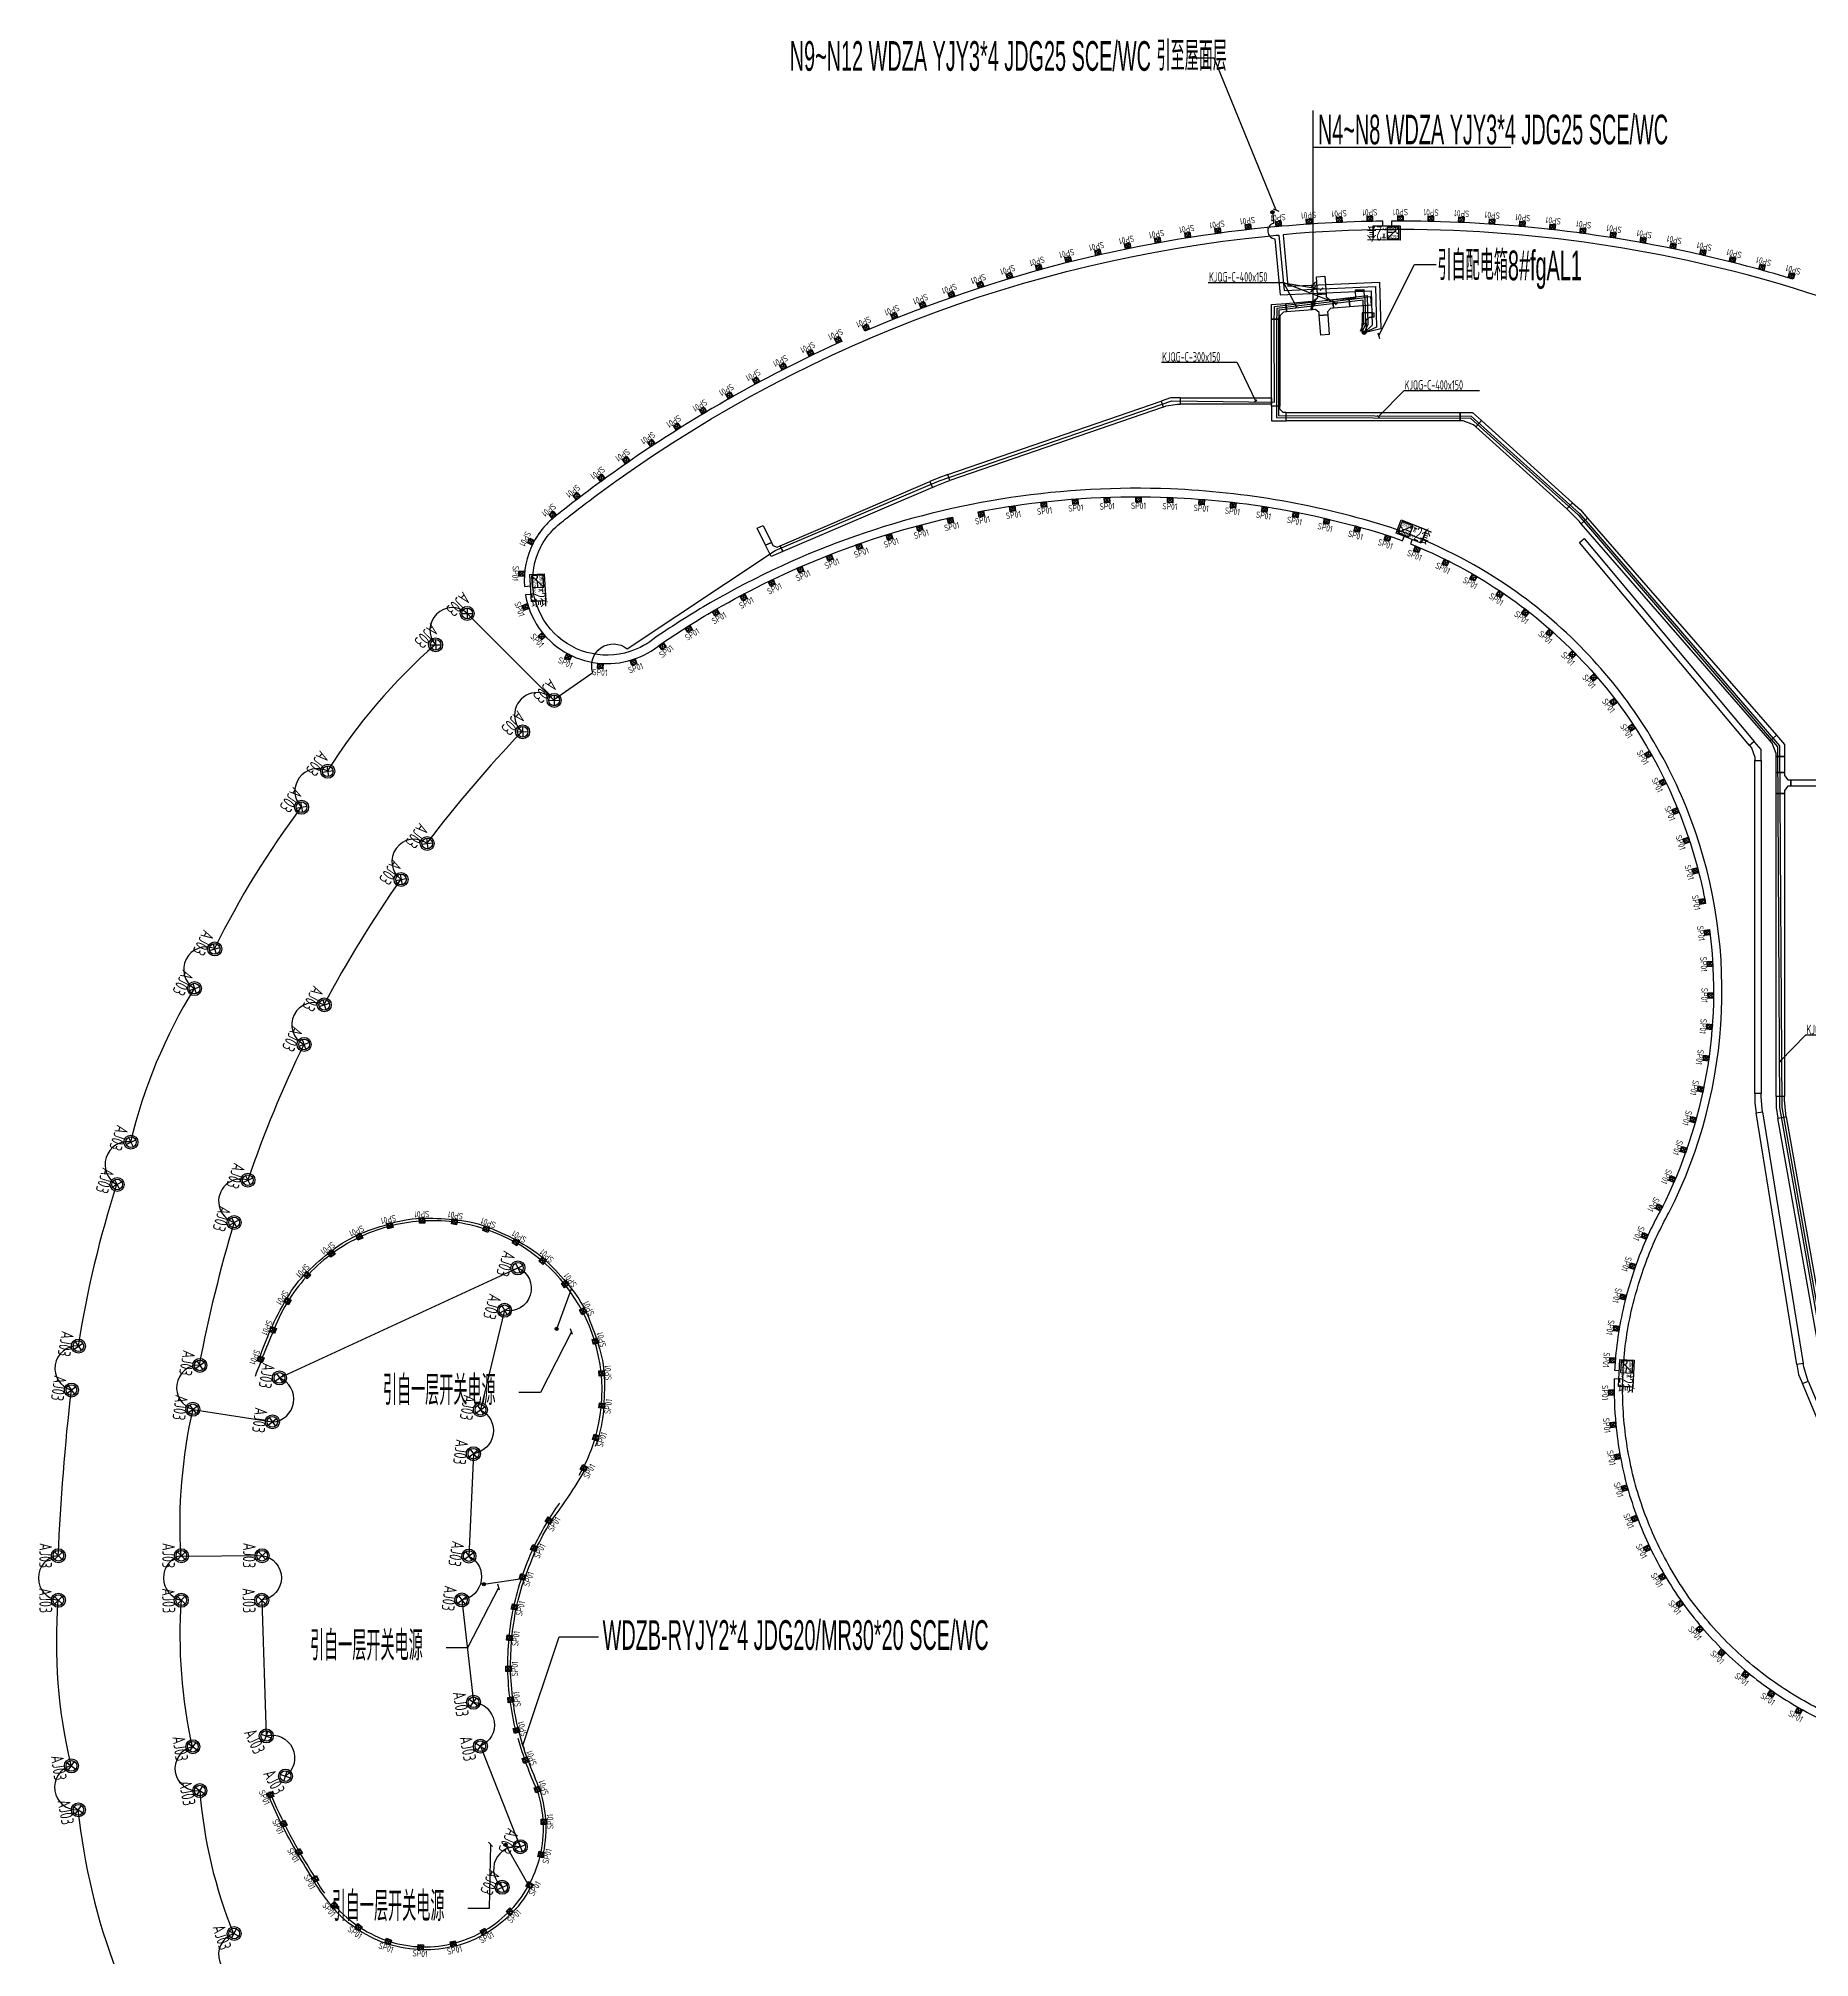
# Model space of a CAD drawing. Header units: inches. Extents: x -1808494 to 666893, y -46959 to 97113.
# Drawn here: x -1536455 to -1452910, y 6590 to 97113 of the extents above; entities that cross this region are included whole.
import ezdxf
from ezdxf import colors
from ezdxf.entities.mleader import LeaderData, LeaderLine
from ezdxf.enums import TextEntityAlignment as Align
from ezdxf.math import Vec2, Vec3

# ---------------------------------------------------------------- set-up
doc = ezdxf.new("R2010")
doc.units = ezdxf.units.IN
doc.header["$MEASUREMENT"] = 0
doc.linetypes.add('CONTINOUS', pattern=[0])
doc.layers.get('0').update_dxf_attribs({"color": 253})
for name, color, linetype in [('0-AJ02', 1, 'Continuous'), ('0-AJ03', 1, 'Continuous'), ('0-L-灯具', 1, 'Continuous'), ('0-L-电箱', 90, 'Continuous'), ('0-LIGHT-TXT', 90, 'Continuous'), ('0-SP01', 1, 'Continuous'), ('0-开关电源', 3, 'Continuous'), ('LT-220V', 5, 'Continuous'), ('LT-24V', 4, 'Continuous'), ('电-0.4kV-常规桥架', 6, 'CONTINOUS'), ('电-电力-消防线槽', 55, 'Continuous'), ('电-电力-线槽标注', 225, 'Continuous')]:
    doc.layers.add(name, color=color, linetype=linetype)
doc.styles.add('-宋体', font='xd-hzs.shx', dxfattribs={"width": 0.8, "bigfont": 'xd-hztxt.shx'})
doc.styles.add('GBZITI', font='gbenor.shx', dxfattribs={"height": 350, "bigfont": 'gbcbig.shx'})
doc.styles.add('SMDEI', font='smsim.shx', dxfattribs={"width": 0.75, "bigfont": 'smfs.shx'})
doc.styles.get("Standard").update_dxf_attribs({"font": 'arial.ttf'})

# ---------------------------------------------------------------- blocks, each defined once
blk = doc.blocks.new('AJ03')
at = {"layer": '0-AJ02', "color": 1}
for p, q in [((-89, -89), (89, 89)), ((89, -89), (-89, 89))]:
    blk.add_line(p, q, dxfattribs=at)
for radius in [165, 126]:
    blk.add_circle((0, 0), radius, dxfattribs=at)
at = {"layer": '0-AJ02', "style": 'GBZITI', "width": 0.8}
blk.add_text('AJ03', height=300, rotation=360, dxfattribs=at).set_placement((0, -450, 0), align=Align.CENTER)
blk = doc.blocks.new('SP01')
at = {"layer": '0-SP01'}
for p, q in [((-75, -75), (75, 75)), ((75, -75), (-75, 75))]:
    blk.add_line(p, q, dxfattribs=at)
blk.add_lwpolyline([(-126, -126), (-126, 126), (126, 126), (126, -126)], close=True, dxfattribs=at)
blk.add_circle((0, 0), 106, dxfattribs=at)
at = {"layer": '0-SP01', "style": 'GBZITI', "width": 0.8}
blk.add_text('SP01', height=300, dxfattribs=at).set_placement((0, -450, 0), align=Align.CENTER)
blk = doc.blocks.new('引入')
at = {"layer": '0-L-电箱', "lineweight": -2}
h = blk.add_hatch(color=256, dxfattribs=at)
h.dxf.hatch_style = 1
h.paths.add_polyline_path([(-75, 0, 1), (75, 0, 1)])
blk.add_lwpolyline([(709, -533, 0, 0, 0), (432, -324, 200, 0, 0), (0, 0, 0, 0, 0)], format="xyseb", dxfattribs=at)
blk.add_circle((0, 0), 75, dxfattribs=at)
blk = doc.blocks.new('_Oblique')
at = {"color": 0, "linetype": 'ByBlock', "lineweight": -2}
blk.add_line((-0.5, -0.5), (0.5, 0.5), dxfattribs=at)
blk = doc.blocks.new('引出')
at = {"layer": '0-L-电箱', "lineweight": -2}
h = blk.add_hatch(color=256, dxfattribs=at)
h.dxf.hatch_style = 1
h.paths.add_polyline_path([(75, 0, 1), (-75, 0, 1)])
blk.add_lwpolyline([(0, 0, 0, 0, 0), (-110, -329, 200, 0, 0), (-281, -841, 0, 0, 0)], format="xyseb", dxfattribs=at)
blk.add_circle((0, 0), 75, dxfattribs=at)
blk = doc.blocks.new('LEDDR01')
at = {"layer": '0-开关电源'}
for p, q in [((-224, 0), (224, 448)), ((19, 205), (198, 205))]:
    blk.add_line(p, q, dxfattribs=at)
blk.add_lwpolyline([(-224, 0), (224, 0), (224, 448), (-224, 448)], close=True, dxfattribs=at)
for centre, start, end in [((-171, 187), 19.47122, 160.52878), ((-81, 219), 199.47122, 340.52878)]:
    blk.add_arc(centre, 47.5, start, end, dxfattribs=at)
at = {"color": 3}
for s, p in [('350W', (-219, 302)), ('DC24V', (-122, 21))]:
    blk.add_text(s, height=120, dxfattribs=at).set_placement(p)
blk = doc.blocks.new('A$C545a909c')
at = {"layer": '电-0.4kV-常规桥架', "color": 8}
for p, q in [((-3957, 61372), (-3558, 61400)), ((-3899, 60542), (-3957, 61372)), ((-3558, 61400), (-3500, 60569)), ((-2111, 60757), (-1711, 60771)), ((-2109, 60690), (-2111, 60757)), ((-1709, 60704), (-2109, 60690)), ((-2109, 60690), (-1709, 60704)), ((-2098, 60382), (-2109, 60690)), ((-1711, 60771), (-1709, 60704)), ((-1709, 60704), (-1699, 60413)), ((-6074, 60066), (-5391, 60120)), ((-6074, 59381), (-6074, 60066)), ((-5391, 60120), (-4174, 60217)), ((-5391, 60120), (-5359, 59721)), ((-5359, 59721), (-5391, 60120)), ((-4142, 59818), (-5359, 59721)), ((-4174, 60217), (-4024, 60229)), ((-4174, 60217), (-4142, 59818)), ((-4142, 59818), (-4174, 60217)), ((-3993, 59830), (-4142, 59818)), ((-4024, 60229), (-3887, 60390)), ((-3831, 59692), (-3993, 59830)), ((-3899, 60540), (-3500, 60571)), ((-3500, 60569), (-3899, 60542)), ((-3887, 60390), (-3899, 60540)), ((-3500, 60571), (-3488, 60422)), ((-3488, 60422), (-3326, 60284)), ((-3295, 59885), (-3432, 59724)), ((-3326, 60284), (-3177, 60296)), ((-3145, 59897), (-3295, 59885)), ((-3177, 60296), (-2406, 60357)), ((-3177, 60296), (-3145, 59897)), ((-3145, 59897), (-3177, 60296)), ((-2374, 59959), (-3145, 59897)), ((-2406, 60357), (-2098, 60382)), ((-2406, 60357), (-2374, 59959)), ((-2374, 59959), (-2406, 60357)), ((-1377, 60038), (-2374, 59959)), ((-1699, 60413), (-1409, 60437)), ((-1409, 60437), (-1377, 60038)), ((-6074, 55277), (-6074, 59381)), ((-6074, 59381), (-5674, 59381)), ((-5674, 59381), (-6074, 59381)), ((-5509, 59709), (-5674, 59531)), ((-5674, 59531), (-5674, 59381)), ((-5674, 59381), (-5674, 55277)), ((-5359, 59721), (-5509, 59709)), ((-3819, 59543), (-3831, 59692)), ((-3819, 59543), (-3421, 59574)), ((-3421, 59574), (-3819, 59543)), ((-3745, 58613), (-3819, 59543)), ((-3432, 59724), (-3421, 59574)), ((-3421, 59574), (-3347, 58645)), ((-3347, 58645), (-3745, 58613)), ((-21336, 52045), (-11283, 55513)), ((-11185, 55230), (-21239, 51762)), ((-10834, 55668), (-11283, 55513)), ((-11283, 55513), (-11185, 55230)), ((-11283, 55513), (-11185, 55230)), ((-11185, 55230), (-11043, 55279)), ((-11043, 55279), (-10508, 55368)), ((-10358, 55668), (-10834, 55668)), ((-10508, 55368), (-10358, 55368)), ((-10358, 55368), (-10358, 55668)), ((-10358, 55668), (-6074, 55668)), ((-10358, 55368), (-10358, 55668)), ((-6074, 55368), (-10358, 55368)), ((-6074, 55668), (-6074, 55368)), ((-5674, 55277), (-6074, 55277)), ((-6074, 55277), (-6074, 54577)), ((-5674, 55277), (-6074, 55277)), ((-5674, 55127), (-5674, 55277)), ((-6074, 54577), (-5374, 54577)), ((-5524, 54977), (-5674, 55127)), ((-5374, 54977), (-5524, 54977)), ((-5374, 54577), (-5374, 54977)), ((-5374, 54977), (2825, 54977)), ((-5374, 54577), (-5374, 54977)), ((2825, 54577), (-5374, 54577)), ((2825, 54977), (3402, 54977)), ((2825, 54577), (2825, 54977)), ((2825, 54977), (2825, 54577)), ((2975, 54577), (2825, 54577)), ((3451, 54394), (2975, 54577)), ((3402, 54977), (3830, 54591)), ((3562, 54294), (3451, 54394)), ((3562, 54294), (3830, 54591)), ((3830, 54591), (3562, 54294)), ((3830, 54591), (8122, 50719)), ((7854, 50422), (3562, 54294)), ((-29247, 48686), (-22186, 51717)), ((-21767, 51897), (-22186, 51717)), ((-22186, 51717), (-22067, 51442)), ((-22186, 51717), (-22067, 51442)), ((-21929, 51501), (-21380, 51713)), ((-21336, 52045), (-21767, 51897)), ((-21380, 51713), (-21239, 51762)), ((-21239, 51762), (-21336, 52045)), ((-21239, 51762), (-21336, 52045)), ((-22067, 51442), (-29128, 48410)), ((-22067, 51442), (-21929, 51501)), ((8122, 50719), (7854, 50422)), ((7854, 50422), (8122, 50719)), ((8122, 50719), (8502, 50376)), ((7966, 50321), (7854, 50422)), ((8438, 49840), (7966, 50321)), ((8537, 49727), (8438, 49840)), ((8502, 50376), (8839, 49990)), ((8537, 49727), (8839, 49990)), ((8839, 49990), (8537, 49727)), ((8839, 49990), (17748, 39750)), ((-30324, 49516), (-30054, 49647)), ((-29932, 48710), (-30324, 49516)), ((-30054, 49647), (-29663, 48841)), ((17447, 39488), (8537, 49727)), ((-29663, 48841), (-29932, 48710)), ((-29932, 48710), (-29663, 48841)), ((-29673, 48176), (-29932, 48710)), ((-29128, 48410), (-29673, 48176)), ((-29663, 48841), (-29597, 48706)), ((-29597, 48706), (-29384, 48627)), ((-29384, 48627), (-29247, 48686)), ((-29128, 48410), (-29247, 48686)), ((-29247, 48686), (-29128, 48410)), ((17748, 39750), (17447, 39488)), ((17447, 39488), (17748, 39750)), ((17545, 39375), (17447, 39488)), ((17726, 38892), (17545, 39375)), ((17748, 39750), (18126, 39317)), ((18126, 39317), (18126, 38742)), ((17726, 38742), (17726, 38892)), ((18126, 38742), (17726, 38742)), ((17726, 38742), (18126, 38742)), ((17726, 37997), (17726, 38742)), ((18126, 38742), (18126, 37997)), ((18126, 37997), (17726, 37997)), ((17726, 36997), (17726, 37997)), ((17726, 37997), (18126, 37997)), ((18126, 37997), (18126, 37847)), ((18126, 37847), (18276, 37647)), ((18276, 37347), (18126, 37147)), ((18126, 37147), (18126, 36997)), ((18276, 37647), (18426, 37647)), ((18426, 37347), (18276, 37347)), ((18426, 37347), (18426, 37647)), ((18426, 37647), (30624, 37647)), ((18426, 37647), (18426, 37347)), ((30624, 37347), (18426, 37347)), ((17726, 36997), (18126, 36997)), ((17726, 22710), (17726, 36997)), ((18126, 36997), (17726, 36997)), ((18126, 36997), (18126, 22710)), ((17726, 22710), (17726, 22193)), ((18126, 22710), (17726, 22710)), ((18126, 22710), (17726, 22710)), ((18126, 22560), (18126, 22710)), ((17726, 22193), (17816, 21683)), ((17816, 21683), (18210, 21753)), ((17816, 21683), (18210, 21753)), ((18184, 21900), (18126, 22560)), ((18210, 21753), (18184, 21900)), ((18210, 21753), (20262, 10166)), ((19868, 10096), (17816, 21683))]:
    blk.add_line(p, q, dxfattribs=at)
at = {"layer": '电-电力-消防线槽', "color": 8}
for p, q in [((-1301, 59674), (-1801, 59674)), ((-1801, 59674), (-1801, 59174)), ((-1801, 59174), (-1601, 59174)), ((-1801, 58726), (-1801, 59174)), ((-1801, 59174), (-1601, 59174)), ((-1601, 59324), (-1451, 59474)), ((-1601, 59174), (-1601, 59324)), ((-1601, 59174), (-1601, 58726)), ((-1451, 59474), (-1301, 59474)), ((-1301, 59474), (-1301, 59674)), ((-1301, 59674), (-1248, 59674)), ((-1301, 59474), (-1301, 59674)), ((-1248, 59474), (-1301, 59474)), ((-1248, 59674), (-1248, 59474)), ((-1601, 58726), (-1801, 58726)), ((8452, 48840), (8682, 49033)), ((8682, 49033), (16697, 39458)), ((16467, 39265), (8452, 48840)), ((16697, 39458), (16467, 39265)), ((16697, 39458), (16467, 39265)), ((16467, 39265), (16564, 39150)), ((16564, 39150), (16721, 38716)), ((17021, 39071), (16697, 39458)), ((17021, 38566), (17021, 39071)), ((16721, 38716), (16721, 38566)), ((16721, 38566), (17021, 38566)), ((16721, 22855), (16721, 38566)), ((16721, 38566), (17021, 38566)), ((17021, 38566), (17021, 22855)), ((17021, 22855), (16721, 22855)), ((16721, 22855), (16721, 22393)), ((17021, 22855), (16721, 22855)), ((17021, 22705), (17021, 22855)), ((17067, 22133), (17021, 22705)), ((16721, 22393), (16795, 21937)), ((16795, 21937), (17091, 21984)), ((16795, 21937), (17091, 21984)), ((18713, 10067), (16795, 21937)), ((17091, 21984), (17067, 22133)), ((17091, 21984), (19010, 10115)), ((19010, 10115), (18713, 10067)), ((19010, 10115), (18713, 10067)), ((18713, 10067), (18788, 9606)), ((19033, 9967), (19010, 10115)), ((19187, 9428), (19033, 9967)), ((18788, 9606), (18968, 9174)), ((18968, 9174), (19245, 9290)), ((18968, 9174), (19245, 9290)), ((24282, -3538), (18968, 9174)), ((19245, 9290), (19187, 9428)), ((19245, 9290), (24558, -3422))]:
    blk.add_line(p, q, dxfattribs=at)
at = {"layer": '电-电力-线槽标注'}
for p, q in [((-5485, 61095), (-9058, 61095)), ((-2995, 60110), (-5485, 61095)), ((-5485, 61095), (-3715, 60789)), ((-4891, 59959), (-5485, 61095)), ((-3774, 60730), (-3657, 60848)), ((-4950, 59900), (-4832, 60018)), ((-3054, 60051), (-2936, 60169)), ((-7694, 57324), (-11268, 57324)), ((-7694, 57324), (-6824, 55518)), ((-6883, 55459), (-6765, 55577)), ((-1029, 54777), (168, 55998)), ((3741, 55998), (168, 55998)), ((-1088, 54836), (-971, 54718)), ((17926, 24378), (19123, 25599)), ((22697, 25599), (19123, 25599)), ((17867, 24437), (17985, 24319))]:
    blk.add_line(p, q, dxfattribs=at)
at = {"layer": '电-电力-线槽标注', "style": '-宋体', "width": 0.7}
for s, p in [('KJQG-C-400x150', (-9020, 61142)), ('KJQG-C-300x150', (-11230, 57371)), ('KJQG-C-400x150', (206, 56046)), ('KJQG-C-400x150', (19162, 25647))]:
    blk.add_text(s, height=450, dxfattribs=at).set_placement(p)

msp = doc.modelspace()

# ---------------------------------------------------------------- linework, layer by layer
for points in [[(-1512702, 73947, 0.03967), (-1513038, 73449, 0.03967)], [(-1510943, 29343, 0.048114), (-1510306, 30741, 0.403283), (-1514985, 40806, 0.097745), (-1518036, 41343, 0.096451), (-1521025, 40697, 0.096451), (-1523553, 38976, 0.095365), (-1525256, 36436, 0.009148), (-1526234, 34002)], [(-1513921, 17254, -0.000021), (-1513921, 17256, -0.056849), (-1514311, 20177, -0.056879), (-1514034, 23112, -0.056877), (-1513102, 25909, -0.046073), (-1511867, 28022, -0.046073)], [(-1522582, 9171, 0.133228), (-1520069, 7408, 0.139882), (-1517000, 7236, 0.139789), (-1514305, 8707, 0.139789), (-1512790, 11379, 0.140293), (-1512916, 14459, -0.036543), (-1513827, 16919, -0.036543)], [(-1525562, 14427, 0.041595), (-1523452, 10432, 0.038199), (-1522965, 9623, 0.038199)]]:
    msp.add_lwpolyline(points, format="xyb")
at = {"layer": '0-LIGHT-TXT', "color": 7}
for points in [[(-1476329, 84482), (-1476329, 84482), (-1476329, 93705)], [(-1476329, 91977), (-1467001, 91977)], [(-1476209, 85623), (-1476450, 85344)], [(-1476209, 85422), (-1476450, 85143)], [(-1476209, 84822), (-1476450, 84543)], [(-1476209, 84621), (-1476450, 84342)], [(-1476206, 84722), (-1476447, 84443)]]:
    msp.add_lwpolyline(points, dxfattribs=at)
for points in [[(-1472221, 87602), (-1473501, 87604), (-1473500, 88276), (-1472220, 88274)], [(-1472168, 74401), (-1470980, 73927), (-1471228, 73303), (-1472417, 73776)], [(-1512597, 71860), (-1512525, 70582), (-1513196, 70545), (-1513268, 71822)], [(-1461190, 34774), (-1461254, 33496), (-1461925, 33529), (-1461861, 34807)]]:
    msp.add_lwpolyline(points, close=True, dxfattribs=at)
at = {"layer": 'LT-220V'}
for points in [[(-1478247, 88913), (-1478198, 88389, 0.834473), (-1478129, 87656), (-1477882, 85018), (-1473587, 85198), (-1473540, 83581), (-1473918, 83228)], [(-1451865, 18028, -0.043352), (-1454408, 19471, -0.043623), (-1456679, 21344, -0.040598), (-1458601, 23582, -0.040421), (-1460084, 26120, -0.040849), (-1461124, 28877, -0.040801), (-1461652, 31772, -0.043618), (-1461678, 34715, -0.042923), (-1461192, 37615, -0.019679), (-1460568, 39555, -0.034897), (-1459549, 41719, 0.217203), (-1458737, 60867, 0.099006), (-1463722, 68431, 0.05335), (-1467532, 71538, 0.061948), (-1472657, 74037, 0.06695), (-1483048, 75861, 0.047145), (-1490583, 75452, 0.094501), (-1504762, 70487, 0.009422), (-1506055, 69705, 0.009507), (-1507329, 68866, -0.095012), (-1508550, 68193, -0.668871), (-1512757, 73128, -0.06843), (-1512228, 73886, -0.036013), (-1511872, 74219, -0.003622), (-1511513, 74505, -0.007043), (-1510089, 75592, -0.135742), (-1478451, 87789, -0.002644), (-1477945, 87836), (-1477701, 85225), (-1473393, 85406), (-1473338, 83496), (-1473918, 83228)], [(-1424292, -4611, 0.00785), (-1423839, -4571, 0.050719), (-1420967, -3970, 0.050719), (-1418274, -2804, 0.07616), (-1414811, -104, 0.050719), (-1413023, 2223, 0.074103), (-1411316, 6200, 0.02373), (-1409913, 11737, 0.07306), (-1408876, 30196, 0.037198), (-1410420, 39519, 0.035764), (-1413192, 48173, 0.028057), (-1416215, 54633, 0.061788), (-1425276, 67404, 0.036352), (-1431986, 73750, 0.008544), (-1433692, 75096, 0.01122), (-1436001, 76774, 0.09566), (-1458068, 86500, 0.078005), (-1477746, 87854), (-1477519, 85433), (-1473199, 85614), (-1473135, 83411), (-1473918, 83228)], [(-1516244, 70006), (-1512151, 65913), (-1510301, 67197, -0.760365), (-1508686, 68317), (-1501707, 72962), (-1493970, 76251), (-1482988, 80025), (-1478157, 79952), (-1478161, 83618), (-1478146, 84464), (-1473781, 84990), (-1473742, 83621), (-1473918, 83228)], [(-1516244, 70006, 0.93549), (-1517727, 68522, 0.072568), (-1522821, 62562, 0.84198), (-1524054, 60861, 0.046194), (-1528148, 54184, 0.910841), (-1529105, 52304, 0.078609), (-1532112, 45070, 0.818445), (-1532764, 43059, 0.037748), (-1534586, 35441, 0.880406), (-1534914, 33365, 0.017998), (-1535533, 25545, 0.881858), (-1535530, 23450, 0.078406), (-1534921, 15652, 0.881518), (-1534587, 13557, 0.064533), (-1532774, 5958, 0.918845), (-1532100, 3918, 0.072936), (-1529106, -3305, 1.04779), (-1528155, -5180, 0.073403), (-1524070, -11853, 0.854481), (-1522824, -13564)], [(-1512151, 65913, 1.046994), (-1513649, 64412, 0.029846), (-1518133, 59150, 0.983156), (-1519363, 57452, 0.029412), (-1522993, 51526, 0.992248), (-1523935, 49663, 0.029931), (-1526579, 43262, 1.003108), (-1527226, 41267, 0.025385), (-1528870, 34532, 0.874939), (-1529174, 32456, 0.071239), (-1529743, 25546, 0.787958), (-1529718, 23448, 0.073377), (-1529199, 16535, 0.943746), (-1528846, 14467, 0.076389), (-1527253, 7719, 0.99115), (-1526581, 5732, 0.060871), (-1523951, -683, 0.952421), (-1522976, -2541, 0.036008), (-1519375, -8466, 0.996201), (-1518122, -10148, 7.408511)], [(-1529167, 32450), (-1525414, 31855, 0.796573), (-1525085, 33932), (-1513836, 39121, -0.900453), (-1514472, 37121), (-1515605, 32429, -0.734318), (-1515935, 30357), (-1516148, 25530, -0.722291), (-1516478, 23458), (-1515932, 18634, -0.78081), (-1515602, 16569), (-1513727, 11823, 0.766954), (-1514582, 9907)], [(-1529711, 25527), (-1525910, 25551, -0.879033), (-1525910, 23458), (-1525705, 17045, -0.826811), (-1524800, 15152, -0.245513)]]:
    msp.add_lwpolyline(points, format="xyb", dxfattribs=at)
for points in [[(-1474009, 83269), (-1473842, 83641), (-1473878, 84877), (-1478048, 84375), (-1478061, 83617), (-1478056, 79227), (-1468911, 79197), (-1463832, 74635), (-1454431, 63702), (-1454325, 46691), (-1452084, 34030), (-1446164, 20406), (-1440196, 15215), (-1432285, 12149), (-1430000, 11623), (-1428651, 12195), (-1427904, 10612), (-1428602, 614), (-1428165, 352), (-1428342, -4981), (-1430134, -7502), (-1430825, -15414), (-1426724, -19519)], [(-1474101, 83310), (-1473943, 83661), (-1473975, 84765), (-1477949, 84287), (-1477961, 83616), (-1477957, 79327), (-1468872, 79297), (-1463761, 74706), (-1454331, 63739), (-1454225, 46700), (-1451988, 34059), (-1446082, 20466), (-1440144, 15302), (-1432256, 12244), (-1430009, 11728), (-1428601, 12325), (-1427803, 10631), (-1428498, 668), (-1427965, 349), (-1428182, -6195)]]:
    msp.add_lwpolyline(points, dxfattribs=at)
at = {"layer": 'LT-24V'}
for points in [[(-1473034, 88275), (-1473033, 88490, 0.021357), (-1478490, 88187, 0.076552), (-1497363, 83349, 0.076552)], [(-1453814, 85791, 0.016831), (-1457979, 86890, 0.057777), (-1472633, 88493), (-1472634, 88275)], [(-1498678, 82770, 0.052948), (-1510327, 75913, 0.007043), (-1511760, 74820, 0.003622), (-1512123, 74530, 0.036013), (-1512522, 74157, 0.06843), (-1513113, 73310, 0.136063), (-1513533, 71265), (-1513243, 71284)], [(-1491999, 74808, -0.009422), (-1490524, 75057, -0.047145), (-1483064, 75461, -0.066921), (-1472782, 73657, -0.007866), (-1472110, 73415), (-1472028, 73621)], [(-1513217, 70884), (-1513486, 70867, 0.456996), (-1508426, 67813, 0.093846), (-1507088, 68547, -0.009395), (-1505842, 69366, -0.009422), (-1504562, 70141, -0.07552), (-1493464, 74503, -0.077418)], [(-1471656, 73473), (-1471737, 73270, -0.049588), (-1467750, 71203, -0.05335), (-1464006, 68150, -0.099006), (-1459107, 60717, -0.04938), (-1457842, 56427, -0.051628)], [(-1457612, 54951, -0.149095), (-1459902, 41907, 0.034839), (-1460943, 39696, 0.019755), (-1461579, 37719, 0.042986), (-1462077, 34747, 0.006614), (-1462107, 34290), (-1461888, 34279)], [(-1461908, 33880), (-1462123, 33891, 0.03122), (-1462050, 31734, 0.040854), (-1461509, 28770, 0.04091), (-1460445, 25948, 0.040487), (-1458927, 23350, 0.040657), (-1456960, 21059, 0.043632), (-1454635, 19141, 0.043326), (-1452033, 17665, -0.029651), (-1449443, 16269, -0.032121)]]:
    msp.add_lwpolyline(points, format="xyb", dxfattribs=at)
at = {"layer": 'LT-24V', "color": 4}
for points in [[(-1526034, 34834, -0.056966), (-1524631, 37856, -0.068619), (-1523643, 39063, -0.027113), (-1522444, 40061, -0.069158), (-1521076, 40811, -0.027113), (-1519590, 41287, -0.069158), (-1518040, 41469, -0.027113), (-1516485, 41352, -0.069158), (-1514980, 40939, -0.027113), (-1513582, 40247, -0.069158), (-1512342, 39300, -0.027113), (-1511306, 38133, -0.069158), (-1510511, 36790, -0.027113), (-1509988, 35320, -0.069158), (-1509756, 33777, -0.027113), (-1509823, 32219, -0.069158), (-1510187, 30701, 0)], [(-1512671, 11337, 0.139621), (-1512788, 14472, 0.004341), (-1513371, 15915, -0.024493), (-1513799, 17287, -0.02844), (-1514074, 18721, -0.021864), (-1514186, 20180, -0.016596), (-1514130, 21642, -0.018197), (-1513910, 23088, -0.028039), (-1513524, 24495, 0.009873), (-1512986, 25859, -0.0217), (-1512294, 27148, 0.030436), (-1510664, 29598, -6.116278)], [(-1525677, 14378, 0.027785), (-1524335, 11656, 0.013633), (-1523560, 10366, 0.057815), (-1522679, 9092, 0.092862), (-1521515, 8020, 0.07566), (-1520109, 7290, 0.064044), (-1518556, 6982, 0.082931), (-1516978, 7112, 0.10225), (-1515496, 7670, 0.074478), (-1514223, 8612, 0.10225), (-1513257, 9866, -0.738549)]]:
    msp.add_lwpolyline(points, format="xyb", dxfattribs=at)
for points in [[(-1512007, 36247), (-1511306, 38133)], [(-1515443, 24201), (-1513524, 24495)], [(-1514420, 11909), (-1513257, 9866)]]:
    msp.add_lwpolyline(points, dxfattribs=at)

# ---------------------------------------------------------------- block references
msp.add_blockref('A$C545a909c', (-1472220, 24495))
at = {"layer": '0-AJ03'}
for p, xscale, yscale, zscale, rotation in [((-1516232, 69991), 2, 2, 2, 224.1632870843789), ((-1517717, 68509), 1.999999999999999, 1.999999999999999, 1.999999999999999, 226.0968764458552), ((-1512130, 65890), 2, 2, 2, 224.1181300338558), ((-1513615, 64407), 2, 2, 2, 226.6858307591194), ((-1522807, 62546), 2, 2, 2, 233.1632870843782), ((-1524042, 60849), 1.999999999999999, 1.999999999999999, 1.999999999999999, 235.0968764458545), ((-1518115, 59137), 2, 2, 2, 233.1181300338551), ((-1519349, 57440), 1.999999999999999, 1.999999999999999, 1.999999999999999, 235.6858307591187), ((-1528137, 54164), 2, 2, 2, 242.1632870843775), ((-1529091, 52295), 1.999999999999999, 1.999999999999999, 1.999999999999999, 244.0968764458539), ((-1522969, 51531), 2, 2, 2, 242.1181300338544), ((-1523923, 49662), 1.999999999999999, 1.999999999999999, 1.999999999999999, 244.685830759118), ((-1532090, 45051), 2, 2, 2, 251.1632870843769), ((-1532740, 43056), 1.999999999999999, 1.999999999999999, 1.999999999999999, 253.0968764458532), ((-1526573, 43259), 1.999999999999999, 1.999999999999999, 1.999999999999999, 251.1181300338538), ((-1527224, 41264), 2, 2, 2, 253.6858307591173), ((-1513836, 39121), 2, 2, 2, 251.5179317082694), ((-1514472, 37121), 2, 2, 2, 254.085632433533), ((-1534568, 35433), 2, 2, 2, 260.1632870843762), ((-1528840, 34525), 2, 2, 2, 260.1181300338531), ((-1525086, 33931), 2, 2, 2, 260.1181300338531), ((-1534898, 33361), 1.999999999999999, 1.999999999999999, 1.999999999999999, 262.0968764458526), ((-1529170, 32453), 2, 2, 2, 262.6858307591167), ((-1515605, 32429), 2, 2, 2, 260.1181300338531), ((-1525417, 31859), 2, 2, 2, 262.6858307591167), ((-1515935, 30357), 2, 2, 2, 262.6858307591167), ((-1535512, 25545), 1.999999999999999, 1.999999999999999, 1.999999999999999, 269.1632870843756), ((-1529712, 25545), 2, 2, 2, 269.1181300338524), ((-1525904, 25545), 2, 2, 2, 268.6908207756633), ((-1516148, 25530), 2, 2, 2, 260.1181300338531), ((-1535514, 23446), 1.999999999999999, 1.999999999999999, 1.999999999999999, 271.0968764458519), ((-1529714, 23446), 2, 2, 2, 271.685830759116), ((-1525921, 23446), 2, 2, 2, 271.2585215009269), ((-1516478, 23458), 2, 2, 2, 262.6858307591167), ((-1515932, 18634), 1.999999999999999, 1.999999999999999, 1.999999999999999, 278.0795581943846), ((-1525705, 17045), 2, 2, 2, 294.7411201039009), ((-1529168, 16538), 2, 2, 2, 278.1181300338517), ((-1515607, 16562), 2, 2, 2, 280.6472589196481), ((-1534897, 15631), 2, 2, 2, 278.1632870843749), ((-1524800, 15152), 2, 2, 2, 297.3088208291645), ((-1528842, 14465), 2, 2, 2, 280.6858307591153), ((-1534570, 13558), 1.999999999999999, 1.999999999999999, 1.999999999999999, 280.0968764458511), ((-1513727, 11823), 2, 2, 2, 245.1337213770721), ((-1514582, 9907), 2, 2, 2, 247.7014221023356), ((-1527222, 7727), 2, 2, 2, 287.118130033851)]:
    msp.add_blockref('AJ03', p, dxfattribs=dict(at, xscale=xscale, yscale=yscale, zscale=zscale, rotation=rotation))
at = {"layer": '0-L-灯具'}
for name, p, rotation in [('引出', (-1478247, 88913), 139.3369454356261), ('引入', (-1473918, 83228), 25.65679204934167), ('引入', (-1512007, 36247), 25.65679204934167), ('引入', (-1515443, 24201), 25.65679204934167), ('引入', (-1514420, 11909), 215.1139977883278)]:
    msp.add_blockref(name, p, dxfattribs=dict(at, rotation=rotation))
at = {"layer": '0-SP01'}
for p, rotation in [((-1477960, 88363), 185.1835131103616), ((-1476525, 88476), 183.8978939127382), ((-1475089, 88556), 182.6122747151149), ((-1473651, 88604), 181.3266555174912), ((-1472212, 88620), 180.0410363198676), ((-1470773, 88604), 178.755417122244), ((-1469335, 88555), 177.4697979246203), ((-1467898, 88475), 176.1841787269969), ((-1466464, 88361), 174.8985595293735), ((-1485074, 87319), 191.6116090984476), ((-1483661, 87592), 190.3259899008302), ((-1482243, 87832), 189.0403707032128), ((-1480819, 88041), 187.7547515055956), ((-1479391, 88218), 186.469132307979), ((-1465033, 88216), 173.6129403317496), ((-1463605, 88039), 172.3273211341256), ((-1462181, 87830), 171.041701936502), ((-1460763, 87588), 169.7560827388783), ((-1459350, 87316), 168.4704635412541), ((-1487879, 86679), 194.1828474936822), ((-1486480, 87015), 192.897228296065), ((-1457944, 87011), 167.1848443436191), ((-1456545, 86675), 165.8992251460028), ((-1492027, 85485), 198.0397050865342), ((-1490653, 85914), 196.7540858889168), ((-1489271, 86312), 195.4684666912993), ((-1455154, 86308), 164.6136059483865), ((-1453771, 85909), 163.3279867507699), ((-1493390, 85025), 199.3253242841517), ((-1496084, 84015), 201.8965626793865), ((-1494743, 84535), 200.6109434817691), ((-1498730, 82884), 204.4678010746216), ((-1497414, 83464), 203.1821818770039), ((-1500034, 82275), 205.7534202722391), ((-1502598, 80969), 208.3246586674742), ((-1501323, 81636), 207.0390394698565), ((-1503857, 80273), 209.6102778650917), ((-1505101, 79549), 210.8958970627091), ((-1506328, 78797), 212.1815162603265), ((-1507538, 78019), 213.4671354579433), ((-1508730, 77213), 214.7527546555606), ((-1511058, 75522), 217.3239930508682), ((-1509903, 76380), 216.0383738531777), ((-1512193, 74636), 219.0127554848151), ((-1489027, 75125), 6.107227219012536), ((-1487542, 75262), 3.947838543875674), ((-1486052, 75343), 1.78844986873881), ((-1484561, 75367), 359.6290611936019), ((-1483070, 75336), 357.4696725225522), ((-1481581, 75248), 355.2812602836156), ((-1480097, 75103), 353.092848044679), ((-1493436, 74381), 12.58539324445622), ((-1491976, 74684), 10.426004569292), ((-1490506, 74932), 8.2666158941494), ((-1478619, 74901), 350.9044358057423), ((-1477150, 74644), 348.7160235668116), ((-1475692, 74330), 346.5276113278691), ((-1513221, 73376), 244.3541451540702), ((-1497734, 73143), 19.06355926994936), ((-1496317, 73610), 16.90417059478481), ((-1494884, 74022), 14.74478191962043), ((-1474248, 73961), 344.3391990889328), ((-1472821, 73538), 340.8366103696129), ((-1499132, 72624), 21.22294794511357), ((-1471430, 73009), 337.0600583694743), ((-1470077, 72390), 333.28350636929), ((-1513655, 71860), 266.9000626189931), ((-1501864, 71429), 25.54172529544233), ((-1500509, 72052), 23.38233662027778), ((-1468768, 71683), 329.5069543691056), ((-1503195, 70755), 27.70111397060673), ((-1467522, 70900), 325.5846588619908), ((-1513474, 70293), 289.4458641524208), ((-1504499, 70032), 29.86050264577127), ((-1466318, 70030), 321.8151996834428), ((-1512706, 68915), 311.9916656858485), ((-1505775, 69260), 32.01989132069272), ((-1465175, 69083), 318.0457405048921), ((-1511469, 67937), 334.5374672192763), ((-1508385, 67694), 19.6214685556172), ((-1507013, 68445), 35.85253961777814), ((-1464096, 68062), 314.2762813263479), ((-1509951, 67508), 357.0832687527042), ((-1463087, 66973), 310.5068221478023), ((-1462152, 65820), 306.7373629692567), ((-1461294, 64608), 302.9679037907111), ((-1460518, 63342), 299.1984446121655), ((-1459827, 62027), 295.42898543362), ((-1459224, 60670), 291.6595262551345), ((-1458711, 59277), 287.8900670765772), ((-1458291, 57853), 284.1206078980198), ((-1457966, 56404), 280.3511487194625), ((-1457736, 54937), 276.5816895409051), ((-1457604, 53458), 272.8122303623479), ((-1457569, 51973), 269.0427711837905), ((-1457632, 50490), 265.2733120052332), ((-1457792, 49014), 261.5038528266759), ((-1458048, 47551), 257.7343936481186), ((-1458401, 46109), 253.9649344695611), ((-1458847, 44692), 250.1954752910037), ((-1459386, 43309), 246.4260161124461), ((-1518364, 41355), 181.8301570176271), ((-1516831, 41303), 170.8117378793721), ((-1460012, 41968), 240.3815903214907), ((-1521320, 40591), 203.8669952951077), ((-1519879, 41115), 192.8485761563878), ((-1515336, 40960), 159.7933187411187), ((-1513934, 40339), 148.7748996025784), ((-1460689, 40625), 245.2548635253456), ((-1522635, 39803), 214.8854144333821), ((-1512676, 39463), 137.7564804639962), ((-1523777, 38779), 225.9038335715074), ((-1461259, 39203), 250.8561367913444), ((-1524702, 37556), 236.7995429024281), ((-1511607, 38363), 126.7380613254139), ((-1461701, 37750), 255.7790142245691), ((-1510767, 37080), 115.7196421868317), ((-1525394, 36193), 247.6940368522757), ((-1462016, 36264), 260.7018916577939), ((-1510186, 35660), 104.7012230482494), ((-1525969, 34807), 248.9239081598147), ((-1509886, 34156), 93.68280390966724), ((-1462202, 34757), 265.6247854748386), ((-1462258, 33238), 270.6363671549439), ((-1509877, 32623), 82.66438477108498), ((-1462180, 31721), 275.647948835049), ((-1510161, 31115), 71.64596570836821), ((-1510731, 29680), 60.62754657241484), ((-1461970, 30217), 280.6595305151542), ((-1461630, 28736), 285.6711121952596), ((-1512379, 27201), 57.41454291795689), ((-1461162, 27291), 290.6826938753649), ((-1513077, 25901), 63.77821801545326), ((-1460569, 25892), 295.6942755554701), ((-1513619, 24539), 70.36725867096285), ((-1459856, 24551), 300.7058572355754), ((-1459029, 23277), 305.7174389156807), ((-1514005, 23124), 76.88145908015187), ((-1514228, 21675), 83.39565948982607), ((-1458093, 22080), 310.7290205957859), ((-1457057, 20969), 315.7406022758911), ((-1514286, 20214), 89.90985989940287), ((-1455928, 19953), 320.7521839559962), ((-1514179, 18748), 96.42406024234515), ((-1454714, 19040), 325.7637656361014), ((-1453425, 18236), 330.7753473162066), ((-1513908, 17311), 103.8401044012121), ((-1513476, 15905), 109.031934235533), ((-1525519, 14262), 293.0717362532051), ((-1512909, 14518), 107.4464897701072), ((-1524883, 12898), 296.2548351150597), ((-1512615, 12996), 91.54986107912609), ((-1524172, 11571), 299.4379339769142), ((-1512747, 11450), 75.65323238799242), ((-1523395, 10297), 296.8021102173977), ((-1513296, 10001), 59.75660369725861), ((-1522512, 9047), 309.1711754467911), ((-1521352, 8017), 324.358265277698), ((-1514219, 8756), 43.85997500628614), ((-1519955, 7343), 340.2734601964848), ((-1516888, 7236), 12.06671758446629), ((-1515453, 7808), 27.96334631546495), ((-1518430, 7077), 356.1700888904755)]:
    msp.add_blockref('SP01', p, dxfattribs=dict(at, rotation=rotation))
at = {"layer": '0-开关电源', "color": 3}
for p, xscale, yscale, zscale, rotation in [((-1472561, 88212), 1.249999999999999, 1.249999999999999, 1.249999999999999, 179.8983315517391), ((-1472077, 73708), 1.25, 1.25, 1.25, 338.2867163056612), ((-1513187, 71485), 1.249999999999999, 1.249999999999999, 1.249999999999999, 273.2065190487227), ((-1461816, 34464), 1.25, 1.25, 1.25, 267.1412554914532)]:
    msp.add_blockref('LEDDR01', p, dxfattribs=dict(at, xscale=xscale, yscale=yscale, zscale=zscale, rotation=rotation))

# ---------------------------------------------------------------- texts
at = {"layer": '0-LIGHT-TXT', "color": 7, "style": 'SMDEI', "width": 0.5}
for s, p in [('N9~N12 WDZA YJY3*4 JDG25 SCE/WC 引至屋面层', (-1501014, 95584)), ('N4~N8 WDZA YJY3*4 JDG25 SCE/WC', (-1476101, 92114)), ('引自配电箱8#fgAL1 ', (-1470465, 85705)), ('引自一层开关电源 ', (-1520208, 32651)), ('引自一层开关电源 ', (-1523644, 20605)), ('WDZB-RYJY2*4 JDG20/MR30*20 SCE/WC', (-1509841, 21105)), ('引自一层开关电源 ', (-1522621, 8312))]:
    msp.add_text(s, height=1400, dxfattribs=at).set_placement(p)
for rotation, p in [(179.89833, (-1472897, 88275)), (338.28672, (-1471789, 73526)), (273.20652, (-1513230, 71147)), (267.14126, (-1461895, 34132))]:
    msp.add_text('*2套', height=700, rotation=rotation, dxfattribs=at).set_placement(p)

# ---------------------------------------------------------------- leaders
at = {"layer": '0-LIGHT-TXT', "color": 7}
ml = msp.add_multileader_mtext('Standard', dxfattribs=at)
ml.set_content('', color=7)
ml.set_leader_properties()
ml.set_arrow_properties(name='OBLIQUE')
ml.build(insert=Vec2(0, 0))
ml.multileader.update_dxf_attribs({"text_right_attachment_type": 6, "dogleg_length": 0.36, "arrow_head_size": 200})
ctx = ml.context
ctx.base_point, ctx.char_height, ctx.arrow_head_size, ctx.landing_gap_size, ctx.plane_origin = Vec3(-1482084, 96179), 0.18, 200, 0.09, Vec3(-1472324, 89712)
ctx.right_attachment, ctx.text_align_type = 6, 2
notes = []
notes.append((ctx, [(1, (1, 1, 0), (-1480989, 96178), (-1, 0), 1095, [(0, [(-1478079, 89014)], 0, [])])]))
ctx.mtext.insert, ctx.mtext.alignment, ctx.mtext.flow_direction = Vec3(-1482084, 96179), 3, 5
ml = msp.add_multileader_mtext('Standard', dxfattribs=at)
ml.set_content('', color=7)
ml.set_leader_properties()
ml.set_arrow_properties(name='OBLIQUE')
ml.build(insert=Vec2(0, 0))
ml.multileader.update_dxf_attribs({"text_right_attachment_type": 6, "dogleg_length": 0.36, "arrow_head_size": 200})
ctx = ml.context
ctx.base_point, ctx.char_height, ctx.arrow_head_size, ctx.landing_gap_size, ctx.plane_origin = Vec3(-1470530, 86449), 0.18, 200, 0.09, Vec3(-1474420, 85190)
ctx.right_attachment = 6
notes.append((ctx, [(0, (1, 1, 0), (-1471545, 86449), (1, 0), 1015, [(0, [(-1473235, 83092)], 0, [])])]))
ctx.mtext.insert, ctx.mtext.flow_direction = Vec3(-1470530, 86449), 5
ml = msp.add_multileader_mtext('Standard', dxfattribs=at)
ml.set_content('', color=7)
ml.set_leader_properties()
ml.set_arrow_properties(name='OBLIQUE')
ml.build(insert=Vec2(0, 0))
ml.multileader.update_dxf_attribs({"text_right_attachment_type": 6, "dogleg_length": 0.36, "arrow_head_size": 200})
ctx = ml.context
ctx.base_point, ctx.char_height, ctx.arrow_head_size, ctx.landing_gap_size, ctx.plane_origin = Vec3(-1513789, 33249), 0.18, 200, 0.09, Vec3(-1512478, 38179)
ctx.right_attachment, ctx.text_align_type = 6, 2
notes.append((ctx, [(1, (1, 1, 0), (-1512774, 33248), (-1, 0), 1015, [(0, [(-1511308, 36108)], 0, [])])]))
ctx.mtext.insert, ctx.mtext.alignment, ctx.mtext.flow_direction = Vec3(-1513789, 33249), 3, 5
ml = msp.add_multileader_mtext('Standard', dxfattribs=at)
ml.set_content('', color=7)
ml.set_leader_properties()
ml.set_arrow_properties(name='OBLIQUE')
ml.build(insert=Vec2(0, 0))
ml.multileader.update_dxf_attribs({"text_right_attachment_type": 6, "dogleg_length": 0.36, "arrow_head_size": 200})
ctx = ml.context
ctx.base_point, ctx.char_height, ctx.arrow_head_size, ctx.landing_gap_size, ctx.plane_origin = Vec3(-1517225, 21203), 0.18, 200, 0.09, Vec3(-1515914, 26133)
ctx.right_attachment, ctx.text_align_type = 6, 2
notes.append((ctx, [(1, (1, 1, 0), (-1516210, 21202), (-1, 0), 1015, [(0, [(-1514744, 24062)], 0, [])])]))
ctx.mtext.insert, ctx.mtext.alignment, ctx.mtext.flow_direction = Vec3(-1517225, 21203), 3, 5
ml = msp.add_multileader_mtext('Standard', dxfattribs=at)
ml.set_content('', color=7)
ml.set_leader_properties()
ml.set_arrow_properties(name='OBLIQUE')
ml.build(insert=Vec2(0, 0))
ml.multileader.update_dxf_attribs({"text_right_attachment_type": 6, "dogleg_length": 0.36, "arrow_head_size": 200})
ctx = ml.context
ctx.base_point, ctx.char_height, ctx.arrow_head_size, ctx.landing_gap_size, ctx.plane_origin = Vec3(-1510034, 21724), 0.18, 200, 0.09, Vec3(-1511928, 24244)
ctx.right_attachment = 6
notes.append((ctx, [(0, (1, 1, 0), (-1511890, 21724), (1, 0), 1856, [(0, [(-1513602, 16596)], 0, [])])]))
ctx.mtext.insert, ctx.mtext.flow_direction = Vec3(-1510033, 21724), 5
ml = msp.add_multileader_mtext('Standard', dxfattribs=at)
ml.set_content('', color=7)
ml.set_leader_properties()
ml.set_arrow_properties(name='OBLIQUE')
ml.build(insert=Vec2(0, 0))
ml.multileader.update_dxf_attribs({"text_right_attachment_type": 6, "dogleg_length": 0.36, "arrow_head_size": 200})
ctx = ml.context
ctx.base_point, ctx.char_height, ctx.arrow_head_size, ctx.landing_gap_size, ctx.plane_origin = Vec3(-1516202, 8910), 0.18, 200, 0.09, Vec3(-1514891, 13841)
ctx.right_attachment, ctx.text_align_type = 6, 2
notes.append((ctx, [(1, (1, 1, 0), (-1515187, 8910), (-1, 0), 1015, [(0, [(-1515133, 11931)], 0, [])])]))
ctx.mtext.insert, ctx.mtext.alignment, ctx.mtext.flow_direction = Vec3(-1516202, 8910), 3, 5
for ctx, leaders in notes:
    for number, flags, end, landing, length, lines in leaders:
        leader = LeaderData()
        leader.index, (leader.has_last_leader_line, leader.has_dogleg_vector, leader.attachment_direction) = number, flags
        leader.last_leader_point, leader.dogleg_vector, leader.dogleg_length = Vec3(end), Vec3(landing), length
        for number, points, colour, breaks in lines:
            line = LeaderLine()
            line.index, line.vertices, line.color, line.breaks = number, Vec3.list(points), colors.encode_raw_color(colour), breaks
            leader.lines.append(line)
        ctx.leaders.append(leader)

doc.saveas('drawing.dxf')
